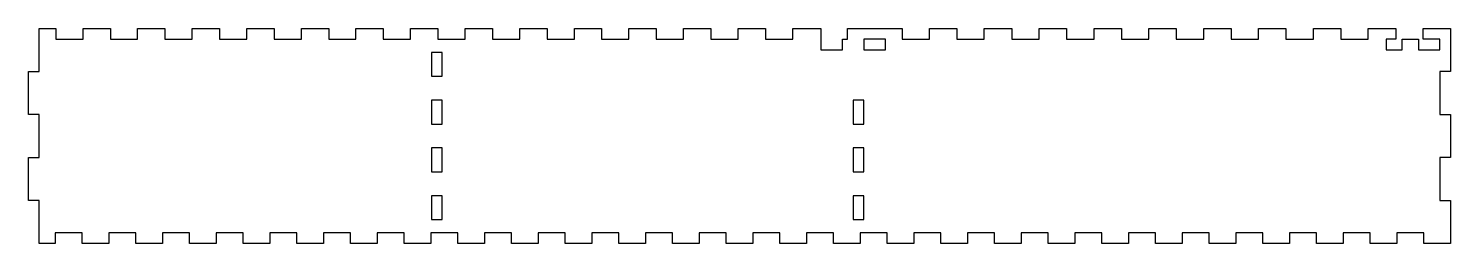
# Model space of a CAD drawing. Header units: millimetres. Extents: x -510 to 20, y -50 to 30.
import ezdxf

# ---------------------------------------------------------------- set-up
doc = ezdxf.new("R2010")
doc.units = ezdxf.units.MM
doc.layers.get('0').update_dxf_attribs({"linetype": 'CONTINUOUS'})

msp = doc.modelspace()

# ---------------------------------------------------------------- linework, layer by layer
for points in [[(20, -50), (10, -50), (10, -46), (0, -46), (0, -50), (-10, -50), (-10, -46), (-20, -46), (-20, -50), (-30, -50), (-30, -46), (-40, -46), (-40, -50), (-50, -50), (-50, -46), (-60, -46), (-60, -50), (-70, -50), (-70, -46), (-80, -46), (-80, -50), (-90, -50), (-90, -46), (-100, -46), (-100, -50), (-110, -50), (-110, -46), (-120, -46), (-120, -50), (-130, -50), (-130, -46), (-140, -46), (-140, -50), (-150, -50), (-150, -46), (-160, -46), (-160, -50), (-170, -50), (-170, -46), (-180, -46), (-180, -50), (-190, -50), (-190, -46), (-200, -46), (-200, -50), (-210, -50), (-210, -46), (-220, -46), (-220, -50), (-230, -50), (-230, -46), (-240, -46), (-240, -50), (-250, -50), (-250, -46), (-260, -46), (-260, -50), (-270, -50), (-270, -46), (-280, -46), (-280, -50), (-290, -50), (-290, -46), (-300, -46), (-300, -50), (-310, -50), (-310, -46), (-320, -46), (-320, -50), (-330, -50), (-330, -46), (-340, -46), (-340, -50), (-350, -50), (-350, -46), (-360, -46), (-360, -50), (-370, -50), (-370, -46), (-380, -46), (-380, -50), (-390, -50), (-390, -46), (-400, -46), (-400, -50), (-410, -50), (-410, -46), (-420, -46), (-420, -50), (-430, -50), (-430, -46), (-440, -46), (-440, -50), (-450, -50), (-450, -46), (-460, -46), (-460, -50), (-470, -50), (-470, -46), (-480, -46), (-480, -50), (-490, -50), (-490, -46), (-500, -46), (-500, -50), (-506, -50), (-506, -34), (-510, -34), (-510, -18), (-506, -18), (-506, -2), (-510, -2), (-510, 14), (-506, 14), (-506, 30), (-499.83, 30), (-499.83, 26), (-489.65, 26), (-489.65, 30), (-479.48, 30), (-479.48, 26), (-469.31, 26), (-469.31, 30), (-459.14, 30), (-459.14, 26), (-448.96, 26), (-448.96, 30), (-438.79, 30), (-438.79, 26), (-428.62, 26), (-428.62, 30), (-418.44, 30), (-418.44, 26), (-408.27, 26), (-408.27, 30), (-398.1, 30), (-398.1, 26), (-387.93, 26), (-387.93, 30), (-377.75, 30), (-377.75, 26), (-367.58, 26), (-367.58, 30), (-357.41, 30), (-357.41, 26), (-347.23, 26), (-347.23, 30), (-337.06, 30), (-337.06, 26), (-326.89, 26), (-326.89, 30), (-316.72, 30), (-316.72, 26), (-306.54, 26), (-306.54, 30), (-296.37, 30), (-296.37, 26), (-286.2, 26), (-286.2, 30), (-276.02, 30), (-276.02, 26), (-265.85, 26), (-265.85, 30), (-255.68, 30), (-255.68, 26), (-245.5, 26), (-245.5, 30), (-235.33, 30), (-235.33, 26), (-225.16, 26), (-225.16, 30), (-214.64, 30), (-214.64, 22), (-206.64, 22), (-206.64, 26), (-204.81, 26), (-204.81, 30), (-184.42, 30), (-184.42, 26), (-174.2, 26), (-174.2, 30), (-163.98, 30), (-163.98, 26), (-153.76, 26), (-153.76, 30), (-143.54, 30), (-143.54, 26), (-133.31, 26), (-133.31, 30), (-123.09, 30), (-123.09, 26), (-112.87, 26), (-112.87, 30), (-102.65, 30), (-102.65, 26), (-92.43, 26), (-92.43, 30), (-82.21, 30), (-82.21, 26), (-71.99, 26), (-71.99, 30), (-61.77, 30), (-61.77, 26), (-51.55, 26), (-51.55, 30), (-41.33, 30), (-41.33, 26), (-31.1, 26), (-31.1, 30), (-20.88, 30), (-20.88, 26), (-10.66, 26), (-10.66, 30), (-0.44, 30), (-0.44, 26), (-4, 26), (-4, 22), (2, 22), (2, 26), (8, 26), (8, 22), (16, 22), (16, 26), (9.78, 26), (9.78, 30), (20, 30), (20, 14), (16, 14), (16, -2), (20, -2), (20, -18), (16, -18), (16, -34), (20, -34)], [(-190.64, 26), (-198.64, 26), (-198.64, 22), (-190.64, 22)], [(-359.79, 12.22), (-355.79, 12.22), (-355.79, 21.11), (-359.79, 21.11)], [(-359.79, -5.56), (-355.79, -5.56), (-355.79, 3.33), (-359.79, 3.33)], [(-202.64, 3.33), (-202.64, -5.56), (-198.64, -5.56), (-198.64, 3.33)], [(-359.79, -23.33), (-355.79, -23.33), (-355.79, -14.44), (-359.79, -14.44)], [(-202.64, -14.44), (-202.64, -23.33), (-198.64, -23.33), (-198.64, -14.44)], [(-359.79, -41.11), (-355.79, -41.11), (-355.79, -32.22), (-359.79, -32.22)], [(-202.64, -32.22), (-202.64, -41.11), (-198.64, -41.11), (-198.64, -32.22)]]:
    msp.add_lwpolyline(points, close=True)

doc.saveas('drawing.dxf')
